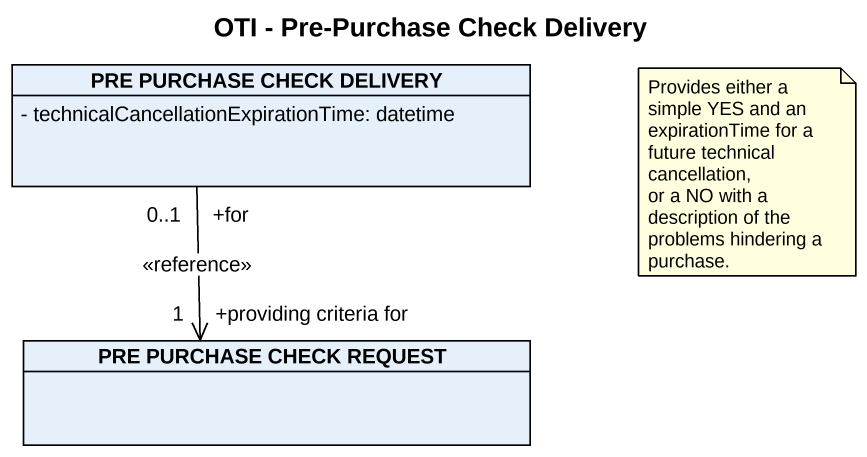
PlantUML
@startuml
title OTI - Pre-Purchase Check Delivery
hide circle
hide empty members
skinparam classAttributeIconSize 0
class "PRE PURCHASE CHECK DELIVERY" as PRE_PURCHASE_CHECK_DELIVERY {
  - technicalCancellationExpirationTime: datetime
}
class "PRE PURCHASE CHECK REQUEST" as PRE_PURCHASE_CHECK_REQUEST
PRE_PURCHASE_CHECK_DELIVERY "+for\n0..1" --> "+providing criteria for\n1" PRE_PURCHASE_CHECK_REQUEST : <<reference>>
note as N1
  Provides either a simple YES and an expirationTime for a future technical cancellation,
  or a NO with a description of the problems hindering a purchase.
end note
@enduml
